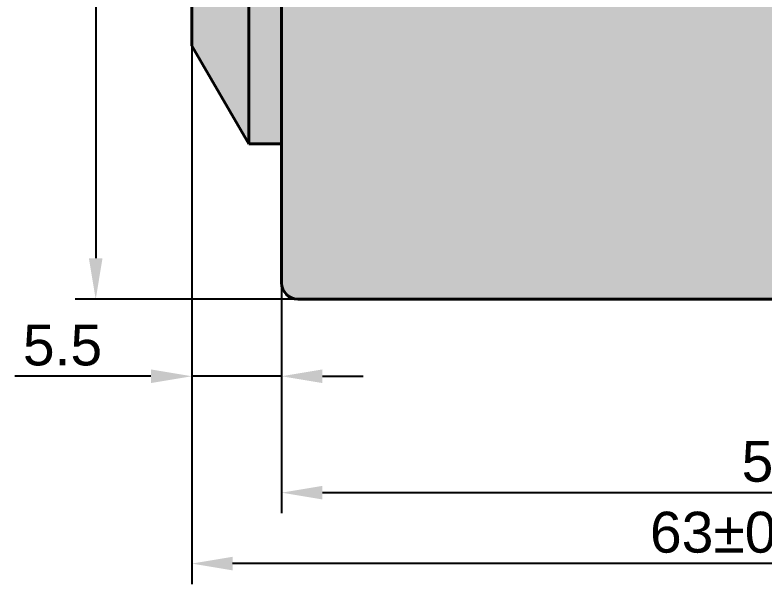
# Model space of a CAD drawing. Header units: millimetres. Extents: x -87 to 211, y 475 to 609.
# Drawn here: x 4.14 to 49.99, y 504.02 to 538.82 of the extents above; entities that cross this region are included whole.
import ezdxf

# ---------------------------------------------------------------- set-up
doc = ezdxf.new("R2010")
doc.units = ezdxf.units.MM
doc.layers.add('konturas', color=7, linetype='Continuous', lineweight=40)
doc.layers.add('matmenys', color=7, linetype='Continuous', lineweight=20)
doc.styles.get("Standard").update_dxf_attribs({"font": 'arial.ttf', "height": 2.5})
doc.dimstyles.new('ISO-25', dxfattribs={"dimtxt": 3.5, "dimasz": 4, "dimexe": 1.25, "dimexo": 0, "dimtad": 1, "dimlfac": 0.25, "dimdsep": 46, "dimtxsty": 'Standard', "dimcen": 2.5, "dimadec": 0, "dimazin": 0, "dimtfac": 1, "dimtmove": 0, "dimatfit": 2, "dimfxl": 1.25, "dimarcsym": 0})

# ---------------------------------------------------------------- blocks, each defined once
blk = doc.blocks.new('*D152')
at = {"layer": 'Defpoints', "color": 0, "transparency": 16777216}
for p in [(14.96172257788277, 536.9378764906629), (20.46172257788232, 522.4378764906601), (14.96172257788277, 516.7235220455578)]:
    blk.add_point(p, dxfattribs=at)
at = {"layer": 'matmenys', "color": 0, "lineweight": -2, "transparency": 16777216}
for p, q in [((14.96172257788277, 536.9378764906629), (14.96172257788277, 515.4735220455578)), ((20.46172257788232, 522.4378764906601), (20.46172257788232, 515.4735220455578)), ((12.46172257788277, 516.7235220455578), (4.141463369151524, 516.7235220455578)), ((20.46172257788232, 516.7235220455578), (14.96172257788277, 516.7235220455578)), ((22.96172257788232, 516.7235220455578), (25.46172257788232, 516.7235220455578))]:
    blk.add_line(p, q, dxfattribs=at)
at = {"layer": 'matmenys', "color": 0, "transparency": 16777216}
for points in [[(12.46172257788277, 517.1401887122245), (12.46172257788277, 516.3068553788912), (14.96172257788277, 516.7235220455578)], [(22.96172257788232, 517.1401887122245), (22.96172257788232, 516.3068553788912), (20.46172257788232, 516.7235220455578)]]:
    blk.add_solid(points, dxfattribs=at)
at = {"layer": 'matmenys', "color": 0, "transparency": 16777216, "insert": (7.051592973517145, 518.6198385530613), "char_height": 2.5, "attachment_point": 5}
blk.add_mtext('5.5', dxfattribs=at)
blk = doc.blocks.new('*D153')
at = {"layer": 'Defpoints', "color": 0, "transparency": 16777216}
for p in [(21.46172257788345, 580.4378764906636), (9.083637341238461, 521.43787649066), (21.46172257788344, 521.43787649066)]:
    blk.add_point(p, dxfattribs=at)
at = {"layer": 'matmenys', "color": 0, "lineweight": -2, "transparency": 16777216}
for p, q in [((21.46172257788345, 580.4378764906636), (7.833637341238474, 580.4378764906636)), ((9.083637341238473, 577.9378764906636), (9.083637341238461, 523.93787649066)), ((21.46172257788344, 521.43787649066), (7.833637341238461, 521.43787649066))]:
    blk.add_line(p, q, dxfattribs=at)
at = {"layer": 'matmenys', "color": 0, "transparency": 16777216}
for points in [[(8.666970674571807, 577.9378764906636), (9.50030400790514, 577.9378764906636), (9.083637341238475, 580.4378764906636)], [(8.666970674571795, 523.93787649066), (9.500304007905127, 523.93787649066), (9.083637341238461, 521.43787649066)]]:
    blk.add_solid(points, dxfattribs=at)
at = {"layer": 'matmenys', "color": 0, "transparency": 16777216, "insert": (7.112286727322964, 550.9378764906618), "char_height": 2.5, "attachment_point": 5, "rotation": 90}
blk.add_mtext('%%C59', dxfattribs=at)
blk = doc.blocks.new('*D158')
at = {"layer": 'Defpoints', "color": 0, "transparency": 16777216}
for p in [(14.96172257788277, 536.9378764906611), (81.71172257787865, 515.9378764906608), (14.96172257788277, 505.2652036271651)]:
    blk.add_point(p, dxfattribs=at)
at = {"layer": 'matmenys', "color": 0, "lineweight": -2, "transparency": 16777216}
for p, q in [((14.96172257788277, 536.9378764906611), (14.96172257788277, 504.0152036271651)), ((81.71172257787865, 515.9378764906608), (81.71172257787865, 504.0152036271651)), ((79.21172257787865, 505.2652036271651), (17.46172257788277, 505.2652036271651))]:
    blk.add_line(p, q, dxfattribs=at)
at = {"layer": 'matmenys', "color": 0, "transparency": 16777216}
for points in [[(17.46172257788277, 505.6818702938318), (17.46172257788277, 504.8485369604984), (14.96172257788277, 505.2652036271651)], [(79.21172257787865, 505.6818702938318), (79.21172257787865, 504.8485369604984), (81.71172257787865, 505.2652036271651)]]:
    blk.add_solid(points, dxfattribs=at)
at = {"layer": 'matmenys', "color": 0, "transparency": 16777216, "insert": (48.33672257788071, 507.1674887567694), "char_height": 2.5, "attachment_point": 5}
blk.add_mtext('63%%P0.5', dxfattribs=at)
blk = doc.blocks.new('*D162')
at = {"layer": 'Defpoints', "color": 0, "transparency": 16777216}
for p in [(80.66172257787687, 536.5156713888032), (20.4617225778819, 523.7699074517955), (20.4617225778819, 509.6022436079724)]:
    blk.add_point(p, dxfattribs=at)
at = {"layer": 'matmenys', "color": 0, "lineweight": -2, "transparency": 16777216}
for p, q in [((80.66172257787687, 536.5156713888032), (80.66172257787687, 508.3522436079724)), ((20.4617225778819, 523.7699074517955), (20.4617225778819, 508.3522436079724)), ((78.16172257787687, 509.6022436079724), (22.9617225778819, 509.6022436079724))]:
    blk.add_line(p, q, dxfattribs=at)
at = {"layer": 'matmenys', "color": 0, "transparency": 16777216}
for points in [[(22.9617225778819, 510.018910274639), (22.9617225778819, 509.1855769413057), (20.4617225778819, 509.6022436079724)], [(78.16172257787687, 510.018910274639), (78.16172257787687, 509.1855769413057), (80.66172257787687, 509.6022436079724)]]:
    blk.add_solid(points, dxfattribs=at)
at = {"layer": 'matmenys', "color": 0, "transparency": 16777216, "insert": (50.56172257787939, 511.5036760772766), "char_height": 2.5, "attachment_point": 5}
blk.add_mtext('56', dxfattribs=at)

msp = doc.modelspace()

# ---------------------------------------------------------------- hatches: boundary and pattern name
at = {"layer": 'matmenys', "true_color": 0xd9dada}
h = msp.add_hatch(color=254, dxfattribs=at)
h.dxf.hatch_style = 1
h.paths.add_polyline_path([(20.46172257787489, 541.1141542129907), (20.46172257787737, 543.4852134173829), (20.46172257787717, 550.9378764906616), (18.46172257787897, 550.9378764906616), (18.46172257788261, 530.9378764906633), (20.46172257787901, 530.9378764906633)])
h.paths.add_polyline_path([(18.46172257787897, 550.9378764906616), (14.96172257788302, 550.9378764906617), (14.96172257788277, 536.9378764906629), (18.46172257788261, 530.9378764906633)])
edge = h.paths.add_edge_path()
edge.add_spline(control_points=[(18.46172257787762, 558.3327636424332), (17.83913817494006, 557.8135471471551), (17.28063381387177, 557.3468941463369)], knot_values=[0, 0, 0, 0.2087268948235429, 0.2087268948235429, 0.2087268948235429], weights=[1, 1.004861607890034, 1.006825945172686], degree=2, periodic=0)
edge.add_spline(control_points=[(17.28063381387177, 557.3468941463369), (17.09912436862083, 557.1952356576884), (16.92391320115316, 557.0487366089391)], knot_values=[0.2087268948235429, 0.2087268948235429, 0.2087268948235429, 0.276737276962176, 0.276737276962176, 0.276737276962176], weights=[1.006825945172686, 1.007465993640591, 1.007798444704288], degree=2, periodic=0)
edge.add_spline(control_points=[(16.92391320115316, 557.0487366089391), (16.81625027011737, 556.9455705532392), (16.70803690548991, 556.8626633552062), (16.43595445493315, 556.7000452154092), (16.25446577698604, 556.6409204332729), (15.91366106242212, 556.6463940908066), (15.7544912827054, 556.7110539843308), (15.52028809756287, 556.924327428916), (15.42177881659052, 557.0719556577001), (15.28803609716746, 557.4551413655813), (15.25338924454603, 557.6911322216769), (15.25338924454611, 558.1825553224693), (15.28803609716763, 558.4671791981962), (15.42177881659087, 559.041416129635), (15.52028809756331, 559.3310909013126), (15.75449128270597, 559.8895704945066), (15.91366106242276, 560.1932586547537), (16.25446577698676, 560.7270417461685), (16.43595445493392, 560.957236149386), (16.60390608167938, 561.1317808503803)], knot_values=[-0.798656512976379, -0.798656512976379, -0.798656512976379, -0.798656512976379, -0.7366580142317494, -0.7366580142317494, -0.6366612184817895, -0.6366612184817895, -0.5366644227318296, -0.5366644227318296, -0.4524967149238521, -0.4524967149238521, -0.3683290071158747, -0.3683290071158747, -0.2841612993078972, -0.2841612993078972, -0.1999935914999198, -0.1999935914999198, -0.0999967957499599, -0.0999967957499599, 0, 0, 0, 0], degree=3, periodic=0)
edge.add_spline(control_points=[(16.60390608167938, 561.1317808503803), (16.63943385748908, 561.1687032971936), (16.67543415678301, 561.2043436637197), (16.71172257787912, 561.2383879287971)], knot_values=[0, 0, 0, 0, 0.02115289866455191, 0.02115289866455191, 0.02115289866455191, 0.02115289866455191], degree=3, periodic=0)
edge.add_spline(control_points=[(16.71172257787912, 561.2383879287971), (17.51445520706758, 561.9098813291012), (18.46172257787842, 562.6998735647612)], knot_values=[0.3820987599205281, 0.3820987599205281, 0.3820987599205281, 0.7004857027515154, 0.7004857027515154, 0.7004857027515154], weights=[1.008090271812973, 1.007415778760365, 1], degree=2, periodic=0)
edge.add_line((18.46172257787842, 562.6998735647612), (18.46172257788332, 570.9378764906604))
edge.add_line((18.46172257788332, 570.9378764906604), (14.96172257788326, 564.937876490661))
edge.add_line((14.96172257788326, 564.937876490661), (14.96172257788302, 550.9378764906617))
edge.add_line((14.96172257788302, 550.9378764906617), (18.46172257787897, 550.9378764906616))
edge.add_line((18.46172257787897, 550.9378764906616), (18.46172257787762, 558.3327636424332))
h.paths.add_polyline_path([(20.46172257787484, 556.9289210259938), (20.46172257787714, 559.1804018613625), (20.46172257787828, 565.3731915199852), (20.4617225778779, 570.9378764906603), (18.46172257788332, 570.9378764906604), (18.46172257787842, 562.6998735647612), (18.46172257787762, 558.3327636424332), (18.46172257787897, 550.9378764906616), (20.46172257787716, 550.9378764906616), (20.46172257787711, 553.1253832084363)])
h = msp.add_hatch(color=254, dxfattribs=at)
h.dxf.hatch_style = 1
edge = h.paths.add_edge_path()
edge.add_line((64.71172257788156, 550.9378764906608), (63.81172257787285, 550.9378764906609))
edge.add_spline(control_points=[(63.8117225778729, 550.9378764906619), (63.8117225778729, 550.6774824817667), (63.75663882726619, 550.4009091439318), (63.53577281907596, 549.8956110903775), (63.37006269044394, 549.6668492411557), (62.99360880869293, 549.3103350512921), (62.75835012512806, 549.1579891361886), (62.24659357799231, 548.9567421454165), (61.97010376299926, 548.9078097393731), (61.71172257787296, 548.9078097393731)], knot_values=[0.9337953492387776, 0.9337953492387776, 0.9337953492387776, 0.9337953492387776, 1.011913551907341, 1.011913551907341, 1.090031754575904, 1.090031754575904, 1.167546110113804, 1.167546110113804, 1.245060465651703, 1.245060465651703, 1.245060465651703, 1.245060465651703], degree=3, periodic=0)
edge.add_spline(control_points=[(61.71172257787296, 548.9078097393731), (61.45334139274664, 548.9078097393731), (61.17685157775358, 548.9567421454165), (60.66509503061781, 549.1579891361886), (60.42983634705297, 549.3103350512921), (60.05338246530198, 549.6668492411558), (59.88767233666997, 549.8956110903775), (59.66680632847974, 550.4009091439319), (59.61172257787302, 550.6774824817668), (59.61172257787302, 550.937876490662)], knot_values=[1.245060465651703, 1.245060465651703, 1.245060465651703, 1.245060465651703, 1.322574821189603, 1.322574821189603, 1.400089176727503, 1.400089176727503, 1.478207379396066, 1.478207379396066, 1.556325582064629, 1.556325582064629, 1.556325582064629, 1.556325582064629], degree=3, periodic=0)
edge.add_line((59.61172257787308, 550.9378764906609), (24.46172257787423, 550.9378764906614))
edge.add_line((24.46172257787423, 550.9378764906614), (24.46172257787449, 540.8355231733299))
edge.add_line((24.46172257787449, 540.8355231733299), (21.46172257787457, 540.83552317333))
edge.add_spline(control_points=[(21.46172257787457, 540.83552317333), (21.33840176361892, 540.83552317333), (21.19326959709016, 540.843561228719), (20.96531287941971, 540.8698428200463), (20.8421889723943, 540.8927506246397), (20.66757592416225, 540.9413560245633), (20.5852429010944, 540.9756683255392), (20.49065626168263, 541.0392309612951), (20.46172257787484, 541.0797387832105), (20.46172257787487, 541.1141542129907)], knot_values=[0.5931179601993443, 0.5931179601993443, 0.5931179601993443, 0.5931179601993443, 0.6301142044760407, 0.6301142044760407, 0.6671540530016355, 0.6671540530016355, 0.7042486627962193, 0.7042486627962193, 0.7413919670362419, 0.7413919670362419, 0.7413919670362419, 0.7413919670362419], degree=3, periodic=0)
edge.add_line((20.46172257787491, 541.0780998188034), (20.46172257788233, 522.4378764906596))
edge.add_arc((21.46172257788241, 522.4378764906601), 1.000000000000087, 180.0000000000261, 269.9999999999988)
edge.add_line((21.46172257788239, 521.43787649066), (59.61172257788117, 521.4378764906592))
edge.add_spline(control_points=[(59.61172257788118, 521.4378764906592), (59.61172257788112, 521.4378764906592), (59.66680632848775, 521.4416810850012), (59.78819968686406, 521.4491174976179), (59.79970453985575, 521.4498160053065), (59.81172257788118, 521.4505382208725)], knot_values=[0.3112651164129259, 0.3112651164129259, 0.3112651164129259, 0.3112651164129259, 0.3893833190814888, 0.3893833190814888, 0.3971364648378655, 0.3971364648378655, 0.3971364648378655, 0.3971364648378655], degree=3, periodic=0)
edge.add_spline(control_points=[(59.81172257788118, 521.4505382208725), (59.92079442512938, 521.4570928170332), (60.07213626496071, 521.4656001821509), (60.42983634706067, 521.4822706623273), (60.66509503062548, 521.491447716381), (61.1768515777612, 521.5043025834306), (61.45334139275423, 521.5078097393704), (61.97010376300688, 521.5078097393704), (62.2465935779999, 521.5043025834306), (62.71997527945202, 521.4924116582046), (62.92258010893536, 521.4849614397058), (63.09361588857465, 521.4774827957707)], knot_values=[0.3971364648378655, 0.3971364648378655, 0.3971364648378655, 0.3971364648378655, 0.4675015217500517, 0.4675015217500517, 0.5450158772879516, 0.5450158772879516, 0.6225302328258517, 0.6225302328258517, 0.7000445883637518, 0.7000445883637518, 0.7659338794107802, 0.7659338794107802, 0.7659338794107802, 0.7659338794107802], degree=3, periodic=0)
edge.add_spline(control_points=[(63.09361588857465, 521.4774827957707), (63.12379229413249, 521.4761633140056), (63.15298599600854, 521.4748429473934), (63.25338099665331, 521.4701640754787), (63.32225541156527, 521.4666919978888), (63.38593625900825, 521.4633097817924)], knot_values=[0.7659338794107802, 0.7659338794107802, 0.7659338794107802, 0.7659338794107802, 0.7775589439016519, 0.7775589439016519, 0.8074389124012891, 0.8074389124012891, 0.8074389124012891, 0.8074389124012891], degree=3, periodic=0)
edge.add_spline(control_points=[(63.38593625900825, 521.4633097817924), (63.47221897175454, 521.4587271358068), (63.54896723349634, 521.4543094592785), (63.61172257788106, 521.4505382208724)], knot_values=[0.8074389124012891, 0.8074389124012891, 0.8074389124012891, 0.8074389124012891, 0.8479240008139447, 0.8479240008139447, 0.8479240008139447, 0.8479240008139447], degree=3, periodic=0)
edge.add_line((63.61172257788112, 521.4506877568673), (63.61172257788112, 521.4505382208724))
edge.add_spline(control_points=[(63.61172257788106, 521.4505382208724), (63.62374061590633, 521.4498160053064), (63.63524546889788, 521.4491174976177), (63.7566388272742, 521.441681085001), (63.811722577881, 521.437876490659), (63.81172257788106, 521.437876490659)], knot_values=[0.8479240008139447, 0.8479240008139447, 0.8479240008139447, 0.8479240008139447, 0.8556771465702149, 0.8556771465702149, 0.9337953492387777, 0.9337953492387777, 0.9337953492387777, 0.9337953492387777], degree=3, periodic=0)
edge.add_line((63.81481465217698, 521.437876490659), (64.71172257788103, 521.4378764906589))
edge.add_line((64.71172257788103, 521.4378764906589), (64.71172257788156, 550.9378764906608))

# ---------------------------------------------------------------- linework, layer by layer
at = {"layer": 'konturas'}
for p, q in [((14.96172257788277, 536.9378764906629), (14.96172257788326, 564.9378764906609)), ((18.46172257787762, 558.3327636424332), (18.46172257788261, 530.9378764906633)), ((20.46172257788244, 522.4378764906601), (20.46172257787489, 541.1141542129907)), ((14.96172257788277, 536.9378764906629), (18.46172257788261, 530.9378764906633)), ((18.46172257788261, 530.9378764906633), (20.46172257788257, 530.9378764906633)), ((59.61172257788118, 521.4378764906592), (21.46172257788238, 521.43787649066))]:
    msp.add_line(p, q, dxfattribs=at)
msp.add_arc((21.46172257788238, 522.4378764906601), 1.000000000000061, 180, 269.9999999999992, dxfattribs=at)

# ---------------------------------------------------------------- dimensions: what is measured, and where the dimension line sits
at = {"layer": 'matmenys'}
dim = msp.add_linear_dim(base=(9.083637341238461, 521.43787649066), p1=(21.46172257788345, 580.4378764906636), p2=(21.46172257788344, 521.43787649066), angle=90, text='%%C<>', dimstyle='ISO-25', override={"dimtxt": 2.5, "dimasz": 2.5, "dimlfac": 1, "dimfxl": 0.18}, dxfattribs=at)
dim.commit()
dim.dimension.update_dxf_attribs({"geometry": '*D153', "text_midpoint": (9.08363734123838, 550.9378764906618), "dimtype": 160})
dim = msp.add_linear_dim(base=(14.96172257788277, 516.7235220455578), p1=(20.46172257788232, 522.4378764906601), p2=(14.96172257788277, 536.9378764906629), dimstyle='ISO-25', override={"dimtxt": 2.5, "dimasz": 2.5, "dimlfac": 1, "dimfxl": 0.18}, dxfattribs=at)
dim.commit()
dim.dimension.update_dxf_attribs({"geometry": '*D152', "text_midpoint": (7.051592973517145, 516.7235220455578), "dimtype": 160})
dim = msp.add_linear_dim(base=(14.96172257788277, 505.2652036271651), p1=(81.71172257787865, 515.9378764906608), p2=(14.96172257788277, 536.9378764906611), text='63%%P0.5', dimstyle='ISO-25', override={"dimtxt": 2.5, "dimasz": 2.5, "dimlfac": 1, "dimfxl": 0.18}, dxfattribs=at)
dim.commit()
dim.dimension.update_dxf_attribs({"geometry": '*D158', "text_midpoint": (48.33672257788071, 505.2652036271651), "dimtype": 160})
dim = msp.add_linear_dim(base=(20.4617225778819, 509.6022436079724), p1=(80.66172257787687, 536.5156713888032), p2=(20.4617225778819, 523.7699074517955), text='56', dimstyle='ISO-25', override={"dimtxt": 2.5, "dimasz": 2.5, "dimlfac": 1, "dimfxl": 0.18}, dxfattribs=at)
dim.commit()
dim.dimension.update_dxf_attribs({"geometry": '*D162', "text_midpoint": (50.56172257787939, 511.5036760772766)})

doc.saveas('drawing.dxf')
